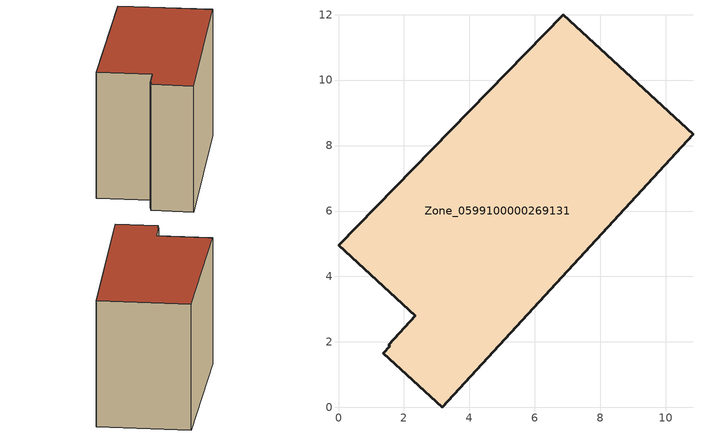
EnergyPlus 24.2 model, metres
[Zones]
Zone_0599100000269131
 floor ground (C_G): 1.57,1.87 1.53,1.91 2.35,2.8 0,4.96 6.86,12 10.83,8.35 3.17,0 1.37,1.66 z0
 wall outside (C_F): 3.17,0 10.83,8.35 6.86,12 0,4.96 2.35,2.8 1.53,1.91 1.57,1.87 1.37,1.66 3.17,0 z0:7.69
 roof outside (C_R): 1.53,1.91 1.57,1.87 1.37,1.66 3.17,0 10.83,8.35 6.86,12 0,4.96 2.35,2.8 z7.69
[BUILDING]
Pand.0599100000269131: North Axis=0; Terrain=City; Loads Convergence Tolerance Value=0.04; Temperature Convergence Tolerance Value=0.4; Solar Distribution=FullExterior; Maximum Number of Warmup Days=25; Minimum Number of Warmup Days=1
[Site:Location]
Rotterdam.The.Hague.AP_ZH_NLD Design_Conditions: Latitude=51.96; Longitude=4.45; Time Zone=1; Elevation=-4.5
[SITE:GROUNDTEMPERATURE:BUILDINGSURFACE]
18, 18, 18, 18, 18, 18, 18, 18, 18, 18, 18, 18
[MATERIAL] Thermal Absorptance=0.9; Solar Absorptance=0.7; Visible Absorptance=0.7
Name | Roughness | Thickness | Conductivity | Density | Specific Heat
G.TI.1975-1991 | MediumSmooth | 0.15 | 0.288461 | 540 | 1210
F.TI.1975-1991 | Rough | 0.3 | 0.230769 | 1920 | 840
R.TI.1975-1991 | MediumRough | 0.2 | 0.153846 | 1500 | 1000
[CONSTRUCTION]
C_G: G.TI.1975-1991
C_F: F.TI.1975-1991
C_R: R.TI.1975-1991
[ZONE]
Zone_0599100000269131: Type=1; Multiplier=1; Ceiling Height=Autocalculate; Volume=Autocalculate; Floor Area=autocalculate; Part of Total Floor Area=Yes
[ZONEINFILTRATION:DESIGNFLOWRATE]
Infil_Zone_0599100000269131: Zone or ZoneList or Space or SpaceList=Zone_0599100000269131; Schedule=AlwaysOn; Design Flow Rate Calculation Method=Flow/Area; Flow Rate per Floor Area=0.003; Constant Term Coefficient=1; Temperature Term Coefficient=0; Velocity Term Coefficient=0; Velocity Squared Term Coefficient=0
[HVACTEMPLATE:ZONE:IDEALLOADSAIRSYSTEM]
Zone_0599100000269131: Maximum Heating Supply Air Temperature=50; Minimum Cooling Supply Air Temperature=13; Maximum Heating Supply Air Humidity Ratio=0.0156; Minimum Cooling Supply Air Humidity Ratio=0.0077; Heating Limit=NoLimit; Cooling Limit=NoLimit; Dehumidification Control Type=ConstantSensibleHeatRatio; Cooling Sensible Heat Ratio=0.7; Dehumidification Setpoint=60; Humidification Control Type=None; Humidification Setpoint=30; Outdoor Air Method=None; Outdoor Air Flow Rate per Person=0.00944; Outdoor Air Flow Rate per Zone Floor Area=0; Outdoor Air Flow Rate per Zone=0; Demand Controlled Ventilation Type=None; Outdoor Air Economizer Type=NoEconomizer; Heat Recovery Type=None; Sensible Heat Recovery Effectiveness=0.7; Latent Heat Recovery Effectiveness=0.65
[ZONECONTROL:THERMOSTAT]
ThermostatControl_Zone_0599100000269131: Zone or ZoneList=Zone_0599100000269131; Control Type Schedule=DualSetpointControlType; Control 1=Thermostat_Zone_0599100000269131; Temperature Difference Between Cutout And Setpoint=0
[THERMOSTATSETPOINT:DUALSETPOINT]
Thermostat_Zone_0599100000269131: Heating Setpoint Temperature Schedule=HeatingSetpoint_Zone_0599100000269131; Cooling Setpoint Temperature Schedule=CoolingSetpoint_Zone_0599100000269131
[SCHEDULE:COMPACT]
HeatingSetpoint_Zone_0599100000269131: Through: 12/31, For: AllDays, Until: 24:00, 21
CoolingSetpoint_Zone_0599100000269131: Through: 12/31, For: AllDays, Until: 24:00, 24
DualSetpointControlType: Through: 12/31, For: AllDays, Until: 24:00, 4
AlwaysOn: Through: 12/31, For: AllDays, Until: 24:00, 1
